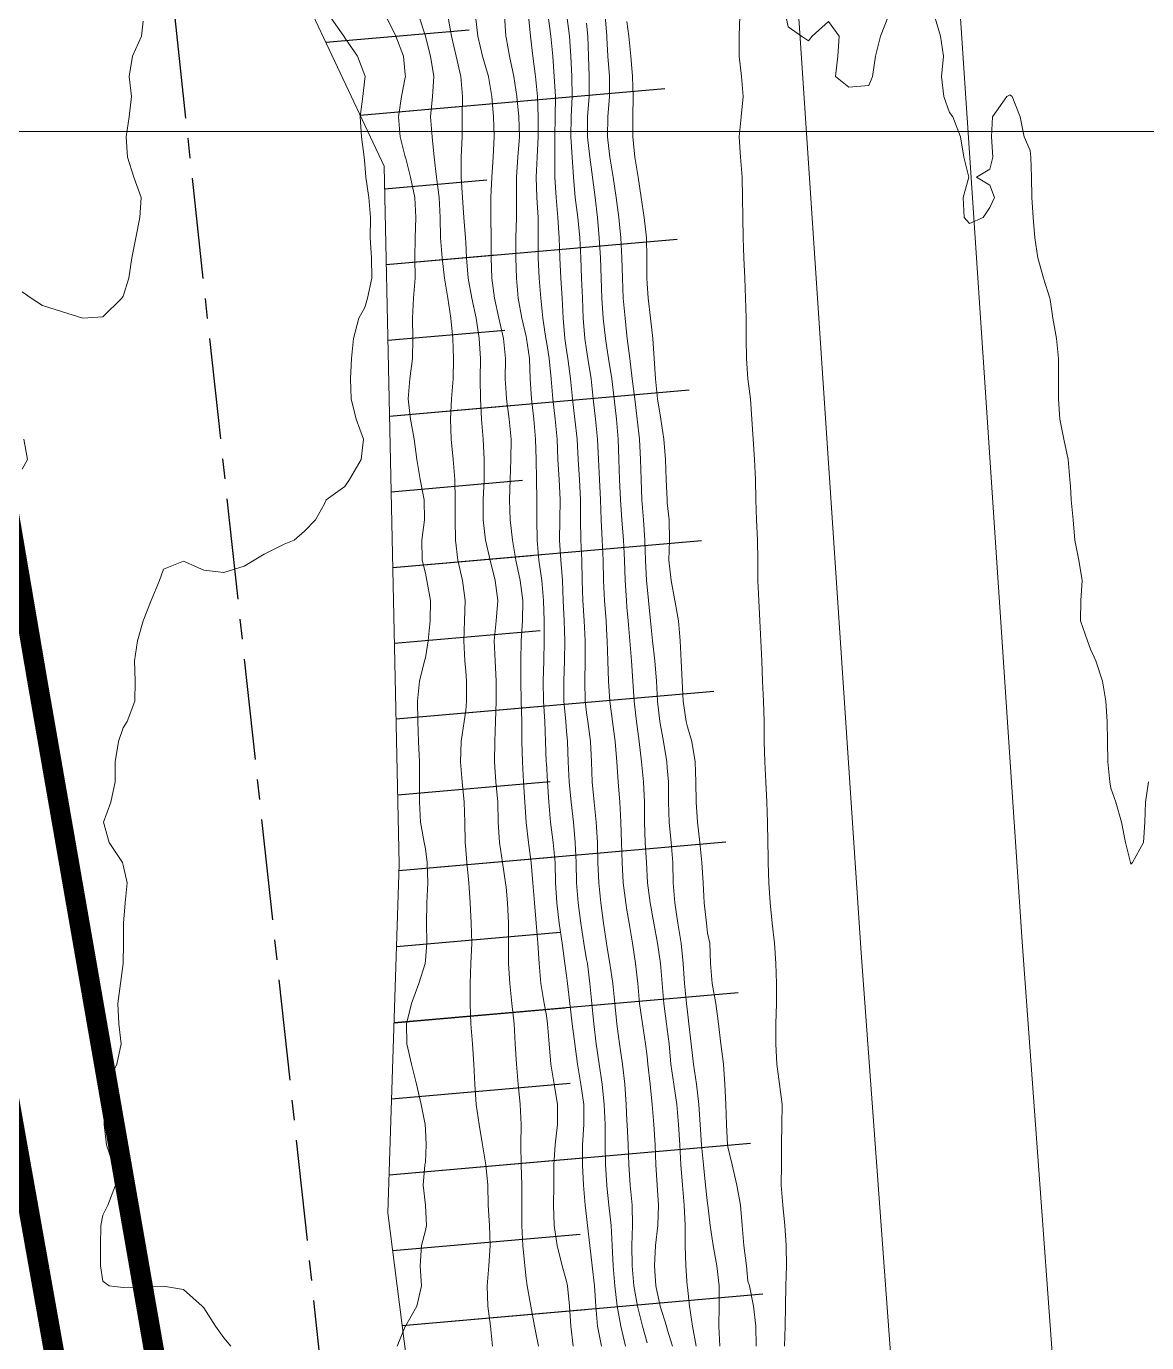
# Model space of a CAD drawing. Header units: centimetres. Extents: x 0 to 642158, y -847 to 649707.
# Drawn here: x 617089.35 to 617117.14, y 621257.34 to 621289.99 of the extents above; entities that cross this region are included whole.
import ezdxf

# ---------------------------------------------------------------- set-up
doc = ezdxf.new("R2010")
doc.units = ezdxf.units.CM
doc.header["$MEASUREMENT"] = 0
doc.linetypes.add('CENTERX2', pattern=[4, 2.5, -0.5, 0.5, -0.5])
for name, color, linetype, lineweight in [('MEV_environnement_V', 7, 'Continuous', 20), ('MEV_grille', 254, 'Continuous', 9), ('MEV_schema paysager_V', 7, 'Continuous', 20), ('WAL_topographie 0.5', 253, 'Continuous', 20)]:
    doc.layers.add(name, color=color, linetype=linetype, lineweight=lineweight)
doc.layers.add('MEV_schema paysager_Ha', color=7, linetype='Continuous', lineweight=25, transparency=0.13)
doc.layers.add('SPW_parcellaire cadastral', color=7, linetype='CENTERX2', lineweight=25, true_color=0xff0542)
doc.linetypes.add('TRACKS', pattern='A,0.15,[130,ltypeshp.shx,S=0.25,R=0,X=0,Y=0],0.15', length=0.3)
picture_1 = doc.add_image_def('image2.png', size_in_pixel=(6614, 11023))

# ---------------------------------------------------------------- blocks, each defined once
blk = doc.blocks.new('*U114')
at = {"layer": 'MEV_grille', "transparency": 33554687}
blk.add_lwpolyline([(-1338.461, 0), (1338.461, 0)], dxfattribs=at)
blk = doc.blocks.new('*U115')
at = {"layer": 'MEV_grille', "color": 0, "linetype": 'ByBlock', "lineweight": -2, "transparency": 16777216}
blk.add_blockref('*U114', (0, -1100), dxfattribs=at)

msp = doc.modelspace()

# ---------------------------------------------------------------- hatches: boundary and pattern name
at = {"layer": 'MEV_schema paysager_Ha', "transparency": 33554687}
h = msp.add_hatch(dxfattribs=at)
h.set_pattern_fill('ANSI31', color=60, scale=30, angle=320)
h.paths.add_polyline_path([(617170.419, 620834.567), (617172.651, 620836.166), (617173.767, 620838.36), (617176.52, 620837.394), (617174.806, 620846.341), (617170.861, 620863.855), (617160.166, 620908.624), (617154.776, 620933.562), (617146.673, 620971.647), (617141.556, 621000.514), (617137.768, 621021.34), (617128.09, 621079.063), (617126.156, 621093.864), (617119.316, 621143.104), (617111.792, 621208.391), (617108.156, 621251.964), (617106.162, 621276.436), (617103.961, 621303.676), (617102.134, 621336.288), (617100.135, 621389.845), (617096.516, 621463.981), (617093.32, 621529.296), (617090.317, 621582.148), (617088.875, 621608.789), (617089.552, 621610.434), (617091.584, 621610.24), (617079.838, 621624.63), (617079.15, 621614.869), (617077.224, 621610.745), (617075.161, 621604.283), (617075.024, 621597.272), (617074.199, 621592.185), (617074.199, 621587.785), (617073.373, 621584.761), (617071.723, 621576.1), (617070.554, 621571.223), (617069.004, 621567.237), (617065.792, 621560.483), (617065.459, 621555.39), (617064.352, 621548.747), (617063.248, 621545.861), (617063.538, 621539.763), (617064.894, 621531.341), (617066.831, 621523.888), (617067.993, 621518.758), (617069.311, 621511.094), (617070.285, 621505.466), (617073.425, 621497.132), (617077.756, 621487.932), (617080.679, 621477.434), (617081.545, 621462.498), (617082.024, 621453.112), (617079.891, 621448.421), (617077.757, 621439.358), (617074.131, 621434.987), (617070.825, 621431.469), (617069.438, 621426.671), (617071.018, 621420.988), (617073.27, 621414.516), (617077.07, 621409.311), (617077.914, 621402.699), (617079.322, 621395.946), (617077.774, 621388.912), (617077.028, 621379.272), (617077.18, 621366.49), (617077.637, 621354.926), (617081.138, 621345.34), (617084.667, 621339.141), (617088.419, 621332.55), (617091.943, 621324.141), (617093.489, 621313.549), (617093.991, 621301.308), (617095.095, 621293.181), (617098.226, 621286.522), (617098.599, 621269.214), (617098.32, 621260.56), (617100.919, 621240.097), (617102.163, 621224.304), (617102.661, 621213.61), (617104.31, 621203.418), (617105.03, 621196.058), (617108.853, 621175.666), (617110.452, 621164.481), (617113.761, 621137.233), (617115.569, 621117.477), (617117.489, 621112.22), (617116.988, 621109.132), (617114.316, 621105.794), (617111.985, 621102.229), (617112.056, 621101.1), (617120.765, 621101.771), (617121.63, 621095.928), (617112.376, 621095.304), (617112.524, 621092.145), (617113.883, 621089.004), (617118.105, 621088.839), (617120.775, 621088.744), (617122.967, 621085.98), (617123.825, 621080.262), (617124.207, 621073.973), (617125.553, 621066.79), (617126.9, 621057.169), (617128.055, 621049.377), (617129.783, 621041.532), (617130.994, 621026.347), (617134.207, 621004.931), (617136.145, 620988.525), (617136.031, 620979.069), (617142.374, 620949.543), (617145.918, 620930.208), (617153.153, 620899.212), (617158.672, 620872.657), (617161.08, 620858.212), (617163.85, 620847.016), (617167.101, 620840.155), (617169.922, 620834.909)])
h = msp.add_hatch(dxfattribs=at)
h.set_pattern_fill('ANSI31', color=60, scale=15, angle=320)
h.paths.add_polyline_path([(617170.419, 620834.567), (617172.651, 620836.166), (617173.767, 620838.36), (617172.164, 620839.948), (617169.222, 620844.997), (617165.011, 620861.103), (617155.295, 620905.773), (617149.967, 620930.558), (617141.637, 620968.956), (617138.302, 620999.865), (617134.651, 621021.029), (617125.75, 621078.391), (617121.772, 621092.578), (617115.806, 621141.831), (617107.516, 621206.061), (617103.711, 621250.656), (617102.096, 621275.072), (617098.522, 621305.188), (617095.036, 621336.316), (617086.438, 621359.081), (617085.934, 621388.312), (617080.11, 621426.004), (617086.838, 621442.658), (617088.578, 621463.389), (617083.681, 621500.211), (617076.945, 621529.071), (617073.11, 621552.713), (617080.742, 621582.645), (617082.21, 621610.23), (617089.552, 621610.434), (617091.584, 621610.24), (617079.838, 621624.63), (617079.15, 621614.869), (617077.224, 621610.745), (617075.161, 621604.283), (617075.024, 621597.272), (617074.199, 621592.185), (617074.199, 621587.785), (617073.373, 621584.761), (617071.723, 621576.1), (617070.554, 621571.223), (617069.004, 621567.237), (617065.792, 621560.483), (617065.459, 621555.39), (617064.352, 621548.747), (617063.248, 621545.861), (617063.538, 621539.763), (617064.894, 621531.341), (617066.831, 621523.888), (617067.993, 621518.758), (617069.311, 621511.094), (617070.285, 621505.466), (617073.425, 621497.132), (617077.756, 621487.932), (617080.679, 621477.434), (617081.545, 621462.498), (617082.024, 621453.112), (617079.891, 621448.421), (617077.757, 621439.358), (617074.131, 621434.987), (617070.825, 621431.469), (617069.438, 621426.671), (617071.018, 621420.988), (617073.27, 621414.516), (617077.07, 621409.311), (617077.914, 621402.699), (617079.322, 621395.946), (617077.774, 621388.912), (617077.028, 621379.272), (617077.18, 621366.49), (617077.637, 621354.926), (617081.138, 621345.34), (617084.667, 621339.141), (617088.419, 621332.55), (617091.943, 621324.141), (617093.489, 621313.549), (617093.991, 621301.308), (617095.095, 621293.181), (617098.226, 621286.522), (617098.599, 621269.214), (617098.32, 621260.56), (617100.919, 621240.097), (617102.163, 621224.304), (617102.661, 621213.61), (617104.31, 621203.418), (617105.03, 621196.058), (617108.853, 621175.666), (617110.452, 621164.481), (617113.761, 621137.233), (617115.569, 621117.477), (617117.489, 621112.22), (617116.988, 621109.132), (617114.316, 621105.794), (617111.985, 621102.229), (617112.056, 621101.1), (617120.765, 621101.771), (617121.63, 621095.928), (617112.376, 621095.304), (617112.524, 621092.145), (617113.883, 621089.004), (617118.105, 621088.839), (617120.775, 621088.744), (617122.967, 621085.98), (617123.825, 621080.262), (617124.207, 621073.973), (617125.553, 621066.79), (617126.9, 621057.169), (617128.055, 621049.377), (617129.783, 621041.532), (617130.994, 621026.347), (617134.207, 621004.931), (617136.145, 620988.525), (617136.031, 620979.069), (617142.374, 620949.543), (617145.918, 620930.208), (617153.153, 620899.212), (617158.672, 620872.657), (617161.08, 620858.212), (617163.85, 620847.016), (617167.101, 620840.155), (617169.922, 620834.909)])

# ---------------------------------------------------------------- linework, layer by layer
at = {"layer": 'MEV_environnement_V', "linetype": 'TRACKS', "ltscale": 3}
for points in [[(617115.794, 621199.724), (617111.915, 621241.714), (617110.06, 621267.008), (617107.699, 621302.432), (617104.663, 621344.26), (617103.483, 621367.692), (617102.471, 621399.898), (617101.965, 621436.486), (617102.302, 621459.749), (617102.808, 621476.946), (617103.82, 621503.415), (617105.674, 621530.899), (617108.036, 621563.453)], [(617119.773, 621200.126), (617115.901, 621242.044), (617114.05, 621267.287), (617111.689, 621302.71), (617108.655, 621344.506), (617107.479, 621367.856), (617106.47, 621399.988), (617105.965, 621436.485), (617106.301, 621459.661), (617106.806, 621476.811), (617107.814, 621503.204), (617109.664, 621530.619), (617112.025, 621563.164)]]:
    msp.add_lwpolyline(points, dxfattribs=at)
at = {"layer": 'MEV_schema paysager_V', "color": 60}
msp.add_lwpolyline([(617077.07, 621409.311), (617077.914, 621402.699), (617079.322, 621395.946), (617077.774, 621388.912), (617077.028, 621379.272), (617077.18, 621366.49), (617077.637, 621354.926), (617081.138, 621345.34), (617084.667, 621339.141), (617088.419, 621332.55), (617091.943, 621324.141), (617093.489, 621313.549), (617093.991, 621301.308), (617095.095, 621293.181), (617098.226, 621286.522), (617098.599, 621269.214), (617098.32, 621260.56), (617100.919, 621240.097), (617102.163, 621224.304)], dxfattribs=at)
at = {"layer": 'MEV_schema paysager_V', "color": 60, "const_width": 0.5}
for points in [[(617108.822, 621103.031), (617109.811, 621117.869), (617110.075, 621125.387), (617109.255, 621136.748), (617107.17, 621155.599), (617105.176, 621171.458), (617103.362, 621186.14), (617101.579, 621194.056), (617099.483, 621205.218), (617096.884, 621218.628), (617084.5, 621288.232), (617075.813, 621343.77), (617069.415, 621389.248)], [(617110.277, 621100.618), (617111.124, 621109.529), (617111.382, 621116.71), (617111.574, 621125.307), (617110.935, 621135.4), (617109.34, 621150.055), (617106.104, 621177.648), (617104.154, 621190.505), (617102.541, 621197.282), (617100.539, 621209.483), (617096.053, 621236.837), (617089.623, 621273.757), (617077.79, 621343.258), (617071.163, 621389.516)]]:
    msp.add_lwpolyline(points, dxfattribs=at)
at = {"layer": 'SPW_parcellaire cadastral'}
msp.add_lwpolyline([(616994.605, 621177.519), (616985.886, 621207.147), (616944.019, 621346.288), (616971.753, 621365.049), (617029.25, 621381.354), (617065.63, 621389.514), (617071.741, 621390.887), (617073.221, 621360.179), (617089.684, 621313.243), (617093.033, 621290.202), (617101.744, 621209.692), (616994.605, 621177.519)], dxfattribs=at)
at = {"layer": 'WAL_topographie 0.5'}
for points in [[(617096.873, 621290.25), (617097.223, 621289.75), (617097.25, 621289.709), (617097.563, 621289.25), (617097.75, 621288.77), (617097.755, 621288.75), (617097.75, 621288.692), (617097.696, 621288.25), (617097.628, 621287.75), (617097.665, 621287.25), (617097.73, 621286.75), (617097.75, 621286.57), (617097.776, 621286.25), (617097.845, 621285.75), (617097.886, 621285.25), (617097.882, 621284.75), (617097.912, 621284.25), (617097.917, 621283.75), (617097.815, 621283.25), (617097.75, 621283.022), (617097.602, 621282.75), (617097.465, 621282.25), (617097.419, 621281.75), (617097.389, 621281.25), (617097.411, 621280.75), (617097.528, 621280.25), (617097.714, 621279.75), (617097.655, 621279.25), (617097.369, 621278.75), (617097.25, 621278.579), (617096.788, 621278.25), (617096.75, 621278.145), (617096.523, 621277.75), (617096.25, 621277.469), (617095.991, 621277.25), (617095.75, 621277.145), (617095.25, 621276.9), (617095, 621276.75), (617094.75, 621276.606), (617094.25, 621276.444), (617093.75, 621276.506), (617093.25, 621276.726), (617092.75, 621276.528), (617092.65, 621276.25), (617092.447, 621275.75), (617092.25, 621275.25), (617092.25, 621275.25), (617092.111, 621274.75), (617092.037, 621274.25), (617092.052, 621273.75), (617092.043, 621273.25), (617091.855, 621272.75), (617091.75, 621272.596), (617091.639, 621272.25), (617091.553, 621271.75), (617091.552, 621271.25), (617091.448, 621270.75), (617091.268, 621270.25), (617091.405, 621269.75), (617091.736, 621269.25), (617091.75, 621269.183), (617091.85, 621268.75), (617091.804, 621268.25), (617091.76, 621267.75), (617091.764, 621267.25), (617091.75, 621266.75), (617091.75, 621266.75), (617091.688, 621266.25), (617091.619, 621265.75), (617091.644, 621265.25), (617091.702, 621264.75), (617091.593, 621264.25), (617091.364, 621263.75), (617091.271, 621263.25), (617091.277, 621262.75), (617091.342, 621262.25), (617091.5, 621261.75), (617091.564, 621261.25), (617091.369, 621260.75), (617091.25, 621260.5), (617091.198, 621260.25), (617091.186, 621259.75), (617091.192, 621259.25), (617091.25, 621258.869), (617091.406, 621258.75), (617091.75, 621258.708), (617092.25, 621258.725), (617092.75, 621258.739), (617093.25, 621258.66), (617093.711, 621258.25), (617093.75, 621258.204), (617094.04, 621257.75), (617094.25, 621257.459), (617094.421, 621257.25)], [(617098.271, 621290.25), (617098.516, 621289.75), (617098.704, 621289.25), (617098.75, 621288.802), (617098.754, 621288.75), (617098.75, 621288.725), (617098.655, 621288.25), (617098.581, 621287.75), (617098.627, 621287.25), (617098.75, 621286.758), (617098.752, 621286.75), (617098.882, 621286.25), (617098.99, 621285.75), (617099.016, 621285.25), (617098.992, 621284.75), (617098.991, 621284.25), (617098.992, 621283.75), (617098.954, 621283.25), (617098.926, 621282.75), (617098.94, 621282.25), (617098.927, 621281.75), (617098.862, 621281.25), (617098.822, 621280.75), (617098.877, 621280.25), (617098.967, 621279.75), (617099.033, 621279.25), (617099.117, 621278.75), (617099.217, 621278.25), (617099.224, 621277.75), (617099.16, 621277.25), (617099.173, 621276.75), (617099.25, 621276.427), (617099.287, 621276.25), (617099.375, 621275.75), (617099.37, 621275.25), (617099.316, 621274.75), (617099.25, 621274.331), (617099.23, 621274.25), (617099.105, 621273.75), (617099.053, 621273.25), (617099.063, 621272.75), (617099.08, 621272.25), (617099.102, 621271.75), (617099.106, 621271.25), (617099.102, 621270.75), (617099.127, 621270.25), (617099.216, 621269.75), (617099.25, 621269.593), (617099.297, 621269.25), (617099.306, 621268.75), (617099.282, 621268.25), (617099.28, 621267.75), (617099.283, 621267.25), (617099.25, 621266.824), (617099.242, 621266.75), (617099.085, 621266.25), (617098.906, 621265.75), (617098.783, 621265.25), (617098.791, 621264.75), (617098.906, 621264.25), (617099.03, 621263.75), (617099.142, 621263.25), (617099.241, 621262.75), (617099.25, 621262.625), (617099.266, 621262.25), (617099.25, 621261.821), (617099.239, 621261.75), (617099.191, 621261.25), (617099.25, 621260.75), (617099.25, 621260.75), (617099.273, 621260.25), (617099.25, 621260.125), (617099.153, 621259.75), (617099.12, 621259.25), (617099.155, 621258.75), (617099.039, 621258.25), (617098.756, 621257.75), (617098.75, 621257.739), (617098.553, 621257.25)], [(617099.086, 621290.25), (617099.248, 621289.75), (617099.25, 621289.744), (617099.379, 621289.25), (617099.458, 621288.75), (617099.422, 621288.25), (617099.379, 621287.75), (617099.418, 621287.25), (617099.466, 621286.75), (617099.529, 621286.25), (617099.592, 621285.75), (617099.615, 621285.25), (617099.626, 621284.75), (617099.662, 621284.25), (617099.723, 621283.75), (617099.75, 621283.598), (617099.805, 621283.25), (617099.881, 621282.75), (617099.928, 621282.25), (617099.948, 621281.75), (617099.936, 621281.25), (617099.899, 621280.75), (617099.874, 621280.25), (617099.886, 621279.75), (617099.937, 621279.25), (617099.983, 621278.75), (617099.992, 621278.25), (617099.984, 621277.75), (617099.995, 621277.25), (617100.056, 621276.75), (617100.167, 621276.25), (617100.234, 621275.75), (617100.222, 621275.25), (617100.2, 621274.75), (617100.225, 621274.25), (617100.25, 621274), (617100.273, 621273.75), (617100.273, 621273.25), (617100.25, 621273.019), (617100.214, 621272.75), (617100.141, 621272.25), (617100.122, 621271.75), (617100.16, 621271.25), (617100.214, 621270.75), (617100.23, 621270.25), (617100.237, 621269.75), (617100.25, 621269.573), (617100.274, 621269.25), (617100.328, 621268.75), (617100.36, 621268.25), (617100.381, 621267.75), (617100.399, 621267.25), (617100.38, 621266.75), (617100.358, 621266.25), (617100.364, 621265.75), (617100.379, 621265.25), (617100.415, 621264.75), (617100.454, 621264.25), (617100.473, 621263.75), (617100.513, 621263.25), (617100.587, 621262.75), (617100.667, 621262.25), (617100.75, 621261.75), (617100.75, 621261.75), (617100.796, 621261.25), (617100.805, 621260.75), (617100.836, 621260.25), (617100.857, 621259.75), (617100.821, 621259.25), (617100.778, 621258.75), (617100.8, 621258.25), (617100.863, 621257.75), (617100.917, 621257.25)], [(617099.802, 621290.25), (617099.897, 621289.75), (617100.009, 621289.25), (617100.127, 621288.75), (617100.167, 621288.25), (617100.165, 621287.75), (617100.16, 621287.25), (617100.136, 621286.75), (617100.141, 621286.25), (617100.173, 621285.75), (617100.205, 621285.25), (617100.243, 621284.75), (617100.25, 621284.635), (617100.273, 621284.25), (617100.312, 621283.75), (617100.4, 621283.25), (617100.505, 621282.75), (617100.585, 621282.25), (617100.613, 621281.75), (617100.612, 621281.25), (617100.619, 621280.75), (617100.645, 621280.25), (617100.68, 621279.75), (617100.705, 621279.25), (617100.708, 621278.75), (617100.686, 621278.25), (617100.68, 621277.75), (617100.742, 621277.25), (617100.75, 621277.215), (617100.853, 621276.75), (617100.981, 621276.25), (617101.048, 621275.75), (617101.002, 621275.25), (617100.959, 621274.75), (617100.982, 621274.25), (617101.006, 621273.75), (617101.002, 621273.25), (617100.988, 621272.75), (617100.97, 621272.25), (617100.963, 621271.75), (617100.998, 621271.25), (617101.044, 621270.75), (617101.056, 621270.25), (617101.086, 621269.75), (617101.161, 621269.25), (617101.237, 621268.75), (617101.25, 621268.637), (617101.286, 621268.25), (617101.308, 621267.75), (617101.311, 621267.25), (617101.315, 621266.75), (617101.341, 621266.25), (617101.394, 621265.75), (617101.449, 621265.25), (617101.48, 621264.75), (617101.508, 621264.25), (617101.55, 621263.75), (617101.602, 621263.25), (617101.629, 621262.75), (617101.619, 621262.25), (617101.623, 621261.75), (617101.643, 621261.25), (617101.645, 621260.75), (617101.641, 621260.25), (617101.666, 621259.75), (617101.713, 621259.25), (617101.75, 621258.935), (617101.776, 621258.75), (617101.862, 621258.25), (617101.955, 621257.75), (617102.057, 621257.25)], [(617100.495, 621290.25), (617100.547, 621289.75), (617100.665, 621289.25), (617100.75, 621288.974), (617100.818, 621288.75), (617100.896, 621288.25), (617100.939, 621287.75), (617100.957, 621287.25), (617100.929, 621286.75), (617100.896, 621286.25), (617100.875, 621285.75), (617100.872, 621285.25), (617100.882, 621284.75), (617100.885, 621284.25), (617100.899, 621283.75), (617100.961, 621283.25), (617101.071, 621282.75), (617101.19, 621282.25), (617101.239, 621281.75), (617101.23, 621281.25), (617101.25, 621280.899), (617101.259, 621280.75), (617101.331, 621280.25), (617101.375, 621279.75), (617101.37, 621279.25), (617101.351, 621278.75), (617101.338, 621278.25), (617101.355, 621277.75), (617101.41, 621277.25), (617101.494, 621276.75), (617101.6, 621276.25), (617101.667, 621275.75), (617101.66, 621275.25), (617101.627, 621274.75), (617101.62, 621274.25), (617101.619, 621273.75), (617101.623, 621273.25), (617101.64, 621272.75), (617101.646, 621272.25), (617101.655, 621271.75), (617101.685, 621271.25), (617101.718, 621270.75), (617101.749, 621270.25), (617101.75, 621270.243), (617101.807, 621269.75), (617101.874, 621269.25), (617101.915, 621268.75), (617101.952, 621268.25), (617101.997, 621267.75), (617102.038, 621267.25), (617102.068, 621266.75), (617102.114, 621266.25), (617102.2, 621265.75), (617102.25, 621265.459), (617102.28, 621265.25), (617102.323, 621264.75), (617102.36, 621264.25), (617102.441, 621263.75), (617102.53, 621263.25), (617102.525, 621262.75), (617102.465, 621262.25), (617102.435, 621261.75), (617102.433, 621261.25), (617102.431, 621260.75), (617102.446, 621260.25), (617102.517, 621259.75), (617102.646, 621259.25), (617102.75, 621258.868), (617102.775, 621258.75), (617102.827, 621258.25), (617102.857, 621257.75), (617102.919, 621257.25)], [(617101.214, 621290.25), (617101.242, 621289.75), (617101.25, 621289.713), (617101.337, 621289.25), (617101.444, 621288.75), (617101.519, 621288.25), (617101.571, 621287.75), (617101.581, 621287.25), (617101.543, 621286.75), (617101.508, 621286.25), (617101.506, 621285.75), (617101.506, 621285.25), (617101.49, 621284.75), (617101.489, 621284.25), (617101.511, 621283.75), (617101.552, 621283.25), (617101.641, 621282.75), (617101.75, 621282.297), (617101.76, 621282.25), (617101.83, 621281.75), (617101.852, 621281.25), (617101.88, 621280.75), (617101.937, 621280.25), (617101.979, 621279.75), (617101.995, 621279.25), (617102.004, 621278.75), (617102.012, 621278.25), (617102.015, 621277.75), (617102.02, 621277.25), (617102.064, 621276.75), (617102.136, 621276.25), (617102.177, 621275.75), (617102.195, 621275.25), (617102.198, 621274.75), (617102.185, 621274.25), (617102.173, 621273.75), (617102.181, 621273.25), (617102.212, 621272.75), (617102.232, 621272.25), (617102.248, 621271.75), (617102.25, 621271.714), (617102.276, 621271.25), (617102.311, 621270.75), (617102.357, 621270.25), (617102.422, 621269.75), (617102.467, 621269.25), (617102.479, 621268.75), (617102.507, 621268.25), (617102.569, 621267.75), (617102.644, 621267.25), (617102.712, 621266.75), (617102.75, 621266.448), (617102.772, 621266.25), (617102.829, 621265.75), (617102.891, 621265.25), (617102.955, 621264.75), (617103.022, 621264.25), (617103.108, 621263.75), (617103.178, 621263.25), (617103.18, 621262.75), (617103.149, 621262.25), (617103.144, 621261.75), (617103.172, 621261.25), (617103.215, 621260.75), (617103.25, 621260.474), (617103.273, 621260.25), (617103.33, 621259.75), (617103.389, 621259.25), (617103.446, 621258.75), (617103.481, 621258.25), (617103.522, 621257.75), (617103.616, 621257.25)], [(617101.804, 621290.25), (617101.858, 621289.75), (617101.915, 621289.25), (617101.977, 621288.75), (617102.028, 621288.25), (617102.047, 621287.75), (617102.044, 621287.25), (617102.023, 621286.75), (617102.001, 621286.25), (617102.018, 621285.75), (617102.046, 621285.25), (617102.046, 621284.75), (617102.043, 621284.25), (617102.069, 621283.75), (617102.111, 621283.25), (617102.163, 621282.75), (617102.237, 621282.25), (617102.25, 621282.175), (617102.319, 621281.75), (617102.371, 621281.25), (617102.412, 621280.75), (617102.468, 621280.25), (617102.517, 621279.75), (617102.539, 621279.25), (617102.569, 621278.75), (617102.594, 621278.25), (617102.586, 621277.75), (617102.58, 621277.25), (617102.61, 621276.75), (617102.647, 621276.25), (617102.665, 621275.75), (617102.693, 621275.25), (617102.712, 621274.75), (617102.701, 621274.25), (617102.681, 621273.75), (617102.684, 621273.25), (617102.73, 621272.75), (617102.75, 621272.508), (617102.773, 621272.25), (617102.789, 621271.75), (617102.818, 621271.25), (617102.866, 621270.75), (617102.92, 621270.25), (617102.968, 621269.75), (617102.99, 621269.25), (617103.001, 621268.75), (617103.04, 621268.25), (617103.107, 621267.75), (617103.183, 621267.25), (617103.25, 621266.846), (617103.267, 621266.75), (617103.331, 621266.25), (617103.376, 621265.75), (617103.426, 621265.25), (617103.49, 621264.75), (617103.564, 621264.25), (617103.635, 621263.75), (617103.685, 621263.25), (617103.709, 621262.75), (617103.712, 621262.25), (617103.719, 621261.75), (617103.748, 621261.25), (617103.75, 621261.231), (617103.804, 621260.75), (617103.855, 621260.25), (617103.879, 621259.75), (617103.906, 621259.25), (617103.952, 621258.75), (617104.01, 621258.25), (617104.097, 621257.75), (617104.215, 621257.25)], [(617102.291, 621290.25), (617102.363, 621289.75), (617102.407, 621289.25), (617102.445, 621288.75), (617102.473, 621288.25), (617102.465, 621287.75), (617102.457, 621287.25), (617102.46, 621286.75), (617102.464, 621286.25), (617102.49, 621285.75), (617102.537, 621285.25), (617102.57, 621284.75), (617102.583, 621284.25), (617102.609, 621283.75), (617102.642, 621283.25), (617102.665, 621282.75), (617102.708, 621282.25), (617102.75, 621281.964), (617102.783, 621281.75), (617102.853, 621281.25), (617102.902, 621280.75), (617102.96, 621280.25), (617103.013, 621279.75), (617103.04, 621279.25), (617103.074, 621278.75), (617103.099, 621278.25), (617103.096, 621277.75), (617103.104, 621277.25), (617103.127, 621276.75), (617103.141, 621276.25), (617103.158, 621275.75), (617103.19, 621275.25), (617103.21, 621274.75), (617103.211, 621274.25), (617103.202, 621273.75), (617103.215, 621273.25), (617103.25, 621272.97), (617103.281, 621272.75), (617103.347, 621272.25), (617103.366, 621271.75), (617103.39, 621271.25), (617103.44, 621270.75), (617103.486, 621270.25), (617103.516, 621269.75), (617103.53, 621269.25), (617103.552, 621268.75), (617103.605, 621268.25), (617103.67, 621267.75), (617103.739, 621267.25), (617103.75, 621267.184), (617103.826, 621266.75), (617103.896, 621266.25), (617103.945, 621265.75), (617103.995, 621265.25), (617104.061, 621264.75), (617104.137, 621264.25), (617104.195, 621263.75), (617104.229, 621263.25), (617104.25, 621262.845), (617104.256, 621262.75), (617104.276, 621262.25), (617104.294, 621261.75), (617104.331, 621261.25), (617104.376, 621260.75), (617104.387, 621260.25), (617104.371, 621259.75), (617104.378, 621259.25), (617104.423, 621258.75), (617104.509, 621258.25), (617104.636, 621257.75), (617104.75, 621257.335)], [(617102.762, 621290.25), (617102.826, 621289.75), (617102.857, 621289.25), (617102.88, 621288.75), (617102.889, 621288.25), (617102.866, 621287.75), (617102.858, 621287.25), (617102.888, 621286.75), (617102.927, 621286.25), (617102.969, 621285.75), (617103.027, 621285.25), (617103.077, 621284.75), (617103.103, 621284.25), (617103.121, 621283.75), (617103.143, 621283.25), (617103.167, 621282.75), (617103.208, 621282.25), (617103.25, 621281.968), (617103.282, 621281.75), (617103.36, 621281.25), (617103.412, 621280.75), (617103.467, 621280.25), (617103.517, 621279.75), (617103.543, 621279.25), (617103.57, 621278.75), (617103.593, 621278.25), (617103.609, 621277.75), (617103.636, 621277.25), (617103.656, 621276.75), (617103.666, 621276.25), (617103.692, 621275.75), (617103.73, 621275.25), (617103.75, 621274.878), (617103.757, 621274.75), (617103.774, 621274.25), (617103.79, 621273.75), (617103.823, 621273.25), (617103.893, 621272.75), (617103.961, 621272.25), (617103.998, 621271.75), (617104.034, 621271.25), (617104.073, 621270.75), (617104.094, 621270.25), (617104.115, 621269.75), (617104.129, 621269.25), (617104.153, 621268.75), (617104.219, 621268.25), (617104.25, 621268.07), (617104.305, 621267.75), (617104.386, 621267.25), (617104.462, 621266.75), (617104.518, 621266.25), (617104.565, 621265.75), (617104.638, 621265.25), (617104.713, 621264.75), (617104.75, 621264.44), (617104.77, 621264.25), (617104.826, 621263.75), (617104.877, 621263.25), (617104.918, 621262.75), (617104.948, 621262.25), (617104.967, 621261.75), (617104.998, 621261.25), (617105.029, 621260.75), (617105.014, 621260.25), (617104.961, 621259.75), (617104.929, 621259.25), (617104.963, 621258.75), (617105.075, 621258.25), (617105.228, 621257.75), (617105.25, 621257.676), (617105.376, 621257.25)], [(617103.712, 621290.25), (617103.748, 621289.75), (617103.75, 621289.707), (617103.779, 621289.25), (617103.813, 621288.75), (617103.813, 621288.25), (617103.772, 621287.75), (617103.765, 621287.25), (617103.827, 621286.75), (617103.91, 621286.25), (617103.983, 621285.75), (617104.046, 621285.25), (617104.098, 621284.75), (617104.125, 621284.25), (617104.136, 621283.75), (617104.157, 621283.25), (617104.202, 621282.75), (617104.25, 621282.324), (617104.259, 621282.25), (617104.317, 621281.75), (617104.378, 621281.25), (617104.443, 621280.75), (617104.507, 621280.25), (617104.559, 621279.75), (617104.586, 621279.25), (617104.6, 621278.75), (617104.622, 621278.25), (617104.663, 621277.75), (617104.696, 621277.25), (617104.712, 621276.75), (617104.738, 621276.25), (617104.75, 621276.092), (617104.78, 621275.75), (617104.831, 621275.25), (617104.884, 621274.75), (617104.938, 621274.25), (617104.983, 621273.75), (617105.01, 621273.25), (617105.066, 621272.75), (617105.158, 621272.25), (617105.238, 621271.75), (617105.25, 621271.597), (617105.277, 621271.25), (617105.282, 621270.75), (617105.294, 621270.25), (617105.344, 621269.75), (617105.389, 621269.25), (617105.4, 621268.75), (617105.434, 621268.25), (617105.51, 621267.75), (617105.591, 621267.25), (617105.644, 621266.75), (617105.679, 621266.25), (617105.726, 621265.75), (617105.75, 621265.545), (617105.788, 621265.25), (617105.844, 621264.75), (617105.902, 621264.25), (617105.975, 621263.75), (617106.031, 621263.25), (617106.063, 621262.75), (617106.102, 621262.25), (617106.148, 621261.75), (617106.198, 621261.25), (617106.25, 621260.793), (617106.256, 621260.75), (617106.317, 621260.25), (617106.386, 621259.75), (617106.479, 621259.25), (617106.539, 621258.75), (617106.536, 621258.25), (617106.528, 621257.75), (617106.554, 621257.25)], [(617108.162, 621257.25), (617108.176, 621257.75), (617108.18, 621258.25), (617108.191, 621258.75), (617108.209, 621259.25), (617108.2, 621259.75), (617108.169, 621260.25), (617108.12, 621260.75), (617108.079, 621261.25), (617108.081, 621261.75), (617108.086, 621262.25), (617108.089, 621262.75), (617108.097, 621263.25), (617108.038, 621263.75), (617107.964, 621264.25), (617107.942, 621264.75), (617107.947, 621265.25), (617107.956, 621265.75), (617107.961, 621266.25), (617107.946, 621266.75), (617107.907, 621267.25), (617107.849, 621267.75), (617107.803, 621268.25), (617107.773, 621268.75), (617107.753, 621269.25), (617107.75, 621269.393), (617107.742, 621269.75), (617107.735, 621270.25), (617107.722, 621270.75), (617107.698, 621271.25), (617107.671, 621271.75), (617107.657, 621272.25), (617107.654, 621272.75), (617107.638, 621273.25), (617107.611, 621273.75), (617107.592, 621274.25), (617107.569, 621274.75), (617107.545, 621275.25), (617107.519, 621275.75), (617107.498, 621276.25), (617107.495, 621276.75), (617107.488, 621277.25), (617107.464, 621277.75), (617107.449, 621278.25), (617107.439, 621278.75), (617107.414, 621279.25), (617107.378, 621279.75), (617107.346, 621280.25), (617107.312, 621280.75), (617107.25, 621281.25), (617107.25, 621281.25), (617107.218, 621281.75), (617107.211, 621282.25), (617107.204, 621282.75), (617107.194, 621283.25), (617107.178, 621283.75), (617107.152, 621284.25), (617107.131, 621284.75), (617107.121, 621285.25), (617107.12, 621285.75), (617107.109, 621286.25), (617107.065, 621286.75), (617107.036, 621287.25), (617107.087, 621287.75), (617107.136, 621288.25), (617107.095, 621288.75), (617107.035, 621289.25), (617107.031, 621289.75), (617107.048, 621290.25)], [(617108.194, 621290.25), (617108.25, 621289.981), (617108.583, 621289.75), (617108.75, 621289.635), (617108.844, 621289.75), (617109.25, 621290.111), (617109.51, 621289.75), (617109.482, 621289.25), (617109.423, 621288.75), (617109.75, 621288.484), (617110.25, 621288.523), (617110.341, 621288.75), (617110.413, 621289.25), (617110.542, 621289.75), (617110.734, 621290.25)], [(617111.877, 621290.25), (617112.03, 621289.75), (617112.106, 621289.25), (617112.056, 621288.75), (617112.114, 621288.25), (617112.25, 621287.854), (617112.336, 621287.75), (617112.528, 621287.25), (617112.603, 621286.75), (617112.728, 621286.25), (617112.592, 621285.75), (617112.619, 621285.25), (617112.75, 621285.1), (617113.083, 621285.25), (617113.25, 621285.5), (617113.365, 621285.75), (617113.25, 621286.05), (617112.917, 621286.25), (617113.25, 621286.45), (617113.329, 621286.75), (617113.296, 621287.25), (617113.315, 621287.75), (617113.673, 621288.25), (617113.75, 621288.297), (617113.807, 621288.25), (617114.006, 621287.75), (617114.107, 621287.25), (617114.25, 621286.917), (617114.265, 621286.75), (617114.285, 621286.25), (617114.295, 621285.75), (617114.329, 621285.25), (617114.367, 621284.75), (617114.446, 621284.25), (617114.585, 621283.75), (617114.737, 621283.25), (617114.75, 621283.215), (617114.818, 621282.75), (617114.904, 621282.25), (617114.956, 621281.75), (617114.959, 621281.25), (617114.959, 621280.75), (617114.992, 621280.25), (617115.088, 621279.75), (617115.194, 621279.25), (617115.238, 621278.75), (617115.25, 621278.583), (617115.271, 621278.25), (617115.318, 621277.75), (617115.362, 621277.25), (617115.462, 621276.75), (617115.544, 621276.25), (617115.511, 621275.75), (617115.505, 621275.25), (617115.675, 621274.75), (617115.75, 621274.546), (617115.885, 621274.25), (617116.048, 621273.75), (617116.126, 621273.25), (617116.163, 621272.75), (617116.172, 621272.25), (617116.18, 621271.75), (617116.227, 621271.25), (617116.25, 621271.092), (617116.38, 621270.75), (617116.519, 621270.25), (617116.618, 621269.75), (617116.74, 621269.25), (617116.75, 621269.208), (617116.787, 621269.25), (617117.061, 621269.75), (617117.094, 621270.25), (617117.113, 621270.75), (617117.19, 621271.25)], [(617092.25, 621290.125), (617092.204, 621289.75), (617091.98, 621289.25), (617091.903, 621288.75), (617091.961, 621288.25), (617091.899, 621287.75), (617091.827, 621287.25), (617091.857, 621286.75), (617092.018, 621286.25), (617092.197, 621285.75), (617092.167, 621285.25), (617092.067, 621284.75), (617091.964, 621284.25), (617091.891, 621283.75), (617091.75, 621283.298), (617091.72, 621283.25), (617091.25, 621282.791), (617090.75, 621282.756), (617090.25, 621282.913), (617089.75, 621283.066), (617089.47, 621283.25), (617089.25, 621283.405)], [(617103.25, 621290.069), (617103.277, 621289.75), (617103.298, 621289.25), (617103.316, 621288.75), (617103.312, 621288.25), (617103.275, 621287.75), (617103.274, 621287.25), (617103.33, 621286.75), (617103.399, 621286.25), (617103.458, 621285.75), (617103.515, 621285.25), (617103.563, 621284.75), (617103.594, 621284.25), (617103.608, 621283.75), (617103.626, 621283.25), (617103.661, 621282.75), (617103.714, 621282.25), (617103.75, 621282.016), (617103.792, 621281.75), (617103.872, 621281.25), (617103.933, 621280.75), (617103.988, 621280.25), (617104.03, 621279.75), (617104.049, 621279.25), (617104.065, 621278.75), (617104.089, 621278.25), (617104.124, 621277.75), (617104.163, 621277.25), (617104.188, 621276.75), (617104.207, 621276.25), (617104.236, 621275.75), (617104.25, 621275.586), (617104.278, 621275.25), (617104.32, 621274.75), (617104.361, 621274.25), (617104.397, 621273.75), (617104.431, 621273.25), (617104.486, 621272.75), (617104.551, 621272.25), (617104.608, 621271.75), (617104.66, 621271.25), (617104.686, 621270.75), (617104.689, 621270.25), (617104.705, 621269.75), (617104.731, 621269.25), (617104.75, 621268.921), (617104.76, 621268.75), (617104.825, 621268.25), (617104.916, 621267.75), (617105.006, 621267.25), (617105.084, 621266.75), (617105.126, 621266.25), (617105.163, 621265.75), (617105.233, 621265.25), (617105.25, 621265.117), (617105.294, 621264.75), (617105.342, 621264.25), (617105.412, 621263.75), (617105.483, 621263.25), (617105.525, 621262.75), (617105.558, 621262.25), (617105.589, 621261.75), (617105.624, 621261.25), (617105.665, 621260.75), (617105.69, 621260.25), (617105.695, 621259.75), (617105.707, 621259.25), (617105.745, 621258.75), (617105.75, 621258.716), (617105.803, 621258.25), (617105.877, 621257.75), (617105.964, 621257.25)], [(617104.25, 621290.114), (617104.293, 621289.75), (617104.345, 621289.25), (617104.384, 621288.75), (617104.4, 621288.25), (617104.392, 621287.75), (617104.394, 621287.25), (617104.443, 621286.75), (617104.527, 621286.25), (617104.602, 621285.75), (617104.675, 621285.25), (617104.733, 621284.75), (617104.743, 621284.25), (617104.744, 621283.75), (617104.75, 621283.617), (617104.772, 621283.25), (617104.831, 621282.75), (617104.891, 621282.25), (617104.924, 621281.75), (617104.954, 621281.25), (617105.01, 621280.75), (617105.089, 621280.25), (617105.162, 621279.75), (617105.206, 621279.25), (617105.223, 621278.75), (617105.244, 621278.25), (617105.25, 621278.172), (617105.297, 621277.75), (617105.303, 621277.25), (617105.291, 621276.75), (617105.343, 621276.25), (617105.438, 621275.75), (617105.526, 621275.25), (617105.568, 621274.75), (617105.595, 621274.25), (617105.622, 621273.75), (617105.646, 621273.25), (617105.72, 621272.75), (617105.75, 621272.617), (617105.861, 621272.25), (617105.938, 621271.75), (617105.955, 621271.25), (617105.968, 621270.75), (617105.999, 621270.25), (617106.055, 621269.75), (617106.108, 621269.25), (617106.14, 621268.75), (617106.162, 621268.25), (617106.219, 621267.75), (617106.25, 621267.5), (617106.305, 621267.25), (617106.323, 621266.75), (617106.362, 621266.25), (617106.453, 621265.75), (617106.519, 621265.25), (617106.578, 621264.75), (617106.641, 621264.25), (617106.681, 621263.75), (617106.703, 621263.25), (617106.718, 621262.75), (617106.745, 621262.25), (617106.75, 621262.202), (617106.863, 621261.75), (617106.978, 621261.25), (617107.063, 621260.75), (617107.111, 621260.25), (617107.15, 621259.75), (617107.212, 621259.25), (617107.25, 621258.87), (617107.289, 621258.75), (617107.387, 621258.25), (617107.446, 621257.75), (617107.453, 621257.25)], [(617089.284, 621279.75), (617089.379, 621279.25), (617089.25, 621279.005)]]:
    msp.add_lwpolyline(points, dxfattribs=at)

# ---------------------------------------------------------------- block references
at = {"layer": 'MEV_grille', "transparency": 33554687}
msp.add_blockref('*U115', (616669.481, 622387.381), dxfattribs=at)

# ---------------------------------------------------------------- pictures from other files: only their frames are drawn
image = msp.add_image(picture_1, insert=(616830.845, 620745.783), size_in_units=(429.466, 715.756), dxfattribs=dict(brightness=75))
image.dxf.flags = 7

doc.saveas('drawing.dxf')
